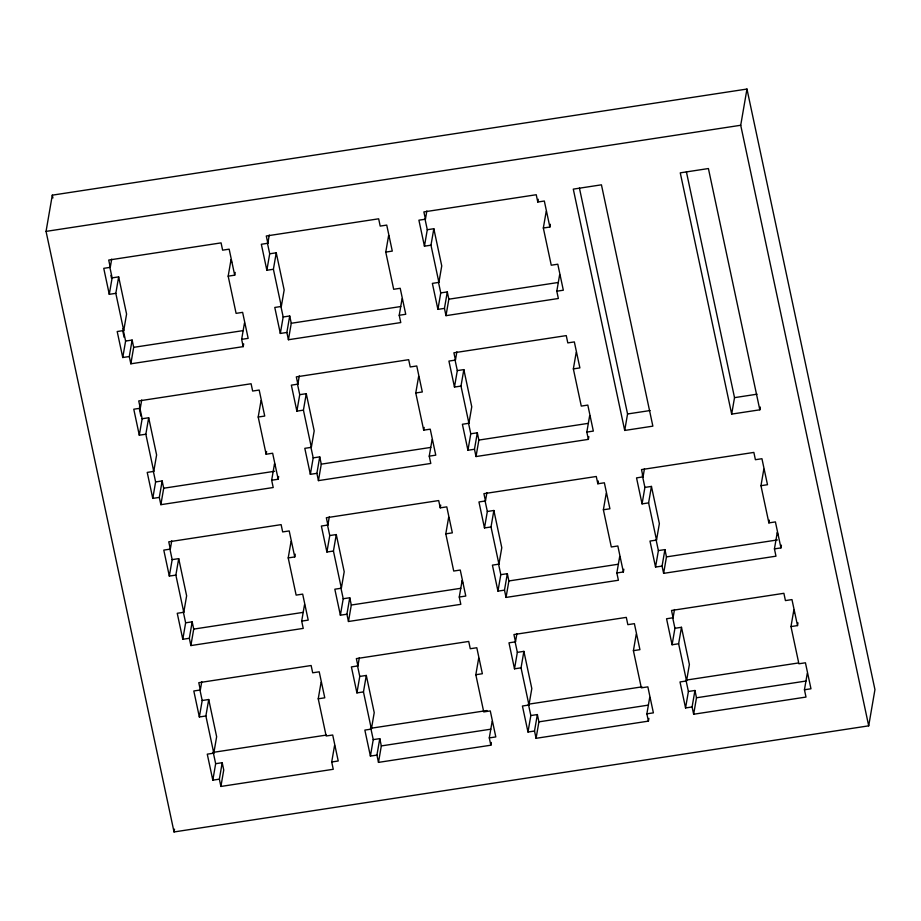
<?xml version="1.0" encoding="UTF-8"?>
<svg xmlns="http://www.w3.org/2000/svg" width="921" height="921" viewBox="0 0 921 921"><rect width="100%" height="100%" fill="white"/><g stroke="black" fill="none" stroke-linecap="round" stroke-linejoin="round"><path stroke-width="1.38" d="M46.05 231.39L52.301 195.16L746.966 89.049L874.95 689.61L868.699 725.84L174.034 831.951L46.05 231.39L740.714 125.268L746.966 89.049M109.277 294.329L112.12 277.866L118.659 276.876L115.816 293.339L109.277 294.329L103.751 268.333L110.267 267.343L111.694 259.112M122.758 357.521L125.601 341.058L132.129 340.056L129.285 356.531L122.758 357.521L117.197 331.525L123.736 330.524L126.58 314.061L118.659 276.876M243.674 343.89L243.202 346.63L130.84 363.807L133.683 347.344L132.129 340.056M139.301 435.207L142.145 418.744L148.684 417.754L145.84 434.217L139.301 435.207L133.775 409.212L140.291 408.222L141.707 399.99M152.771 498.399L155.614 481.936L162.154 480.946L159.31 497.409L152.771 498.399L147.222 472.404L153.761 471.402L156.605 454.939L148.684 417.754M275.022 466.187L274.516 463.758L271.66 480.232L273.215 487.52L160.864 504.685L163.708 488.222L162.154 480.946M169.326 576.086L172.169 559.623L178.709 558.633L175.865 575.095L169.326 576.086L163.788 550.102L170.316 549.1L171.732 540.869M243.202 346.63L241.647 339.354L248.163 338.352L242.626 312.357L236.098 313.359L228.178 276.162L231.021 259.699L231.608 262.45M228.178 276.162L234.705 275.172L235.189 272.42M182.795 639.278L185.639 622.815L192.178 621.825L189.335 638.288L182.795 639.278L177.246 613.282L183.786 612.292L186.629 595.818L178.709 558.633M241.647 339.354L244.491 322.88M304.529 604.648L301.685 621.111L303.239 628.398L190.877 645.575L193.721 629.101L192.178 621.825M266.86 270.256L269.703 253.793L276.242 252.803L273.399 269.266L266.86 270.256L261.334 244.261L267.85 243.271L269.266 235.039M174.034 831.951L174.518 829.165M199.35 716.975L202.194 700.501L208.722 699.511L205.878 715.974L199.35 716.975L193.813 690.98L200.329 689.979L201.757 681.747M271.66 480.232L278.188 479.231L272.651 453.236L266.123 454.237L258.202 417.04L261.046 400.577M280.329 333.448L283.173 316.985L289.712 315.984L286.868 332.458L280.329 333.448L274.78 307.453L281.319 306.451L284.163 289.988L276.242 252.803M212.82 780.156L215.664 763.693L222.203 762.703L219.359 779.166L212.82 780.156L207.271 754.161L213.799 753.171L216.642 736.708L208.722 699.511M266.123 454.237L266.595 451.486M402.063 298.807L399.219 315.281L400.773 322.569L288.423 339.734L291.266 323.271L289.712 315.984M334.553 745.526L331.71 761.989L333.264 769.277L220.902 786.453L223.745 769.979L222.203 762.703M278.188 479.231L278.66 476.491M296.884 411.134L299.728 394.672L306.267 393.681L303.423 410.144L296.884 411.134L291.347 385.151L297.874 384.149L299.29 375.918M301.685 621.111L308.213 620.109L302.675 594.114L296.136 595.116L288.215 557.919L291.059 541.456M310.354 474.327L313.198 457.864L319.737 456.874L316.893 473.336L310.354 474.327L304.805 448.331L311.344 447.341L314.188 430.867L306.267 393.681M288.215 557.919L294.755 556.929L295.227 554.177M432.087 439.685L429.244 456.16L430.798 463.447L318.436 480.624L321.279 464.149L319.737 456.874M326.909 552.024L329.753 535.55L336.28 534.56L333.437 551.023L326.909 552.024L321.371 526.029L327.888 525.028L329.315 516.796M399.219 315.281L405.747 314.28L400.209 288.285L393.681 289.286L385.761 252.089L388.604 235.626L389.192 238.378M331.71 761.989L338.226 760.988L332.7 735.004L326.161 735.994L318.24 698.797L321.084 682.334M340.379 615.205L343.222 598.742L349.761 597.752L346.918 614.215L340.379 615.205L334.83 589.21L341.357 588.22L344.201 571.745L336.28 534.56M462.63 583.005L462.112 580.575L459.268 597.038L460.822 604.326L348.46 621.502L351.304 605.028L349.761 597.752M424.443 246.183L427.286 229.72L433.826 228.73L430.982 245.193L424.443 246.183L418.905 220.188L425.433 219.198L426.849 210.967M356.922 692.903L359.777 676.428L366.305 675.438L363.461 691.901L356.922 692.903L351.396 666.908L357.912 665.906L359.34 657.675M429.244 456.16L435.771 455.158L430.234 429.163L423.695 430.165L415.774 392.968L418.618 376.505M437.912 309.375L440.756 292.913L447.295 291.922L444.452 308.385L437.912 309.375L432.363 283.38L438.903 282.379L441.746 265.916L433.826 228.73M370.403 756.083L373.247 739.621L379.786 738.63L376.931 755.093L370.403 756.083L364.854 730.088L371.382 729.098L374.225 712.635L366.305 675.438M423.695 430.165L424.178 427.413M559.646 274.734L556.802 291.209L558.356 298.496L445.994 315.661L448.838 299.198L447.295 291.922M491.319 742.464L490.847 745.204L378.485 762.381L381.329 745.918L379.786 738.63M454.467 387.062L457.311 370.599L463.839 369.609L460.995 386.072L454.467 387.062L448.93 361.078L455.446 360.076L456.874 351.845M459.268 597.038L465.784 596.037L460.258 570.041L453.719 571.043L445.799 533.846L452.338 532.856L446.777 506.861L440.25 507.851L440.722 505.111M445.799 533.846L448.642 517.383M467.937 450.254L470.781 433.791L477.32 432.801L474.476 449.264L467.937 450.254L462.388 424.259L468.916 423.269L471.759 406.794L463.839 369.609M588.853 436.623L588.381 439.375L476.019 456.551L478.862 440.077L477.32 432.801M484.481 527.952L487.336 511.477L493.863 510.487L491.02 526.95L484.481 527.952L478.955 501.957L485.471 500.955L486.898 492.723M556.802 291.209L563.33 290.207L557.792 264.212L551.253 265.213L543.332 228.017L549.872 227.026L544.323 201.02L537.783 202.021L538.255 199.27M543.332 228.017L546.176 211.554M549.872 227.026L550.344 224.275M490.847 745.204L489.293 737.917L495.809 736.915L490.283 710.931L483.744 711.921L475.823 674.725L478.667 658.262M497.962 591.132L500.805 574.669L507.333 573.679L504.489 590.142L497.962 591.132L492.413 565.137L498.94 564.147L501.784 547.684L493.863 510.487M620.213 558.932L619.695 556.503L616.851 572.966L618.405 580.253L506.043 597.43L508.887 580.955L507.333 573.679M489.293 737.917L492.136 721.454M514.505 668.83L517.349 652.356L523.888 651.366L521.044 667.829L514.505 668.83L508.979 642.835L515.495 641.833L516.923 633.602M588.381 439.375L586.827 432.087L593.343 431.086L587.817 405.09L581.278 406.092L573.357 368.895L576.201 352.432M527.986 732.022L530.83 715.548L537.357 714.558L534.514 731.021L527.986 732.022L522.426 706.016L528.965 705.026L531.808 688.563L523.888 651.366M586.827 432.087L589.67 415.624M648.902 718.392L648.419 721.131L536.068 738.308L538.912 721.845L537.357 714.558M616.851 572.966L623.367 571.964L617.841 545.98L611.302 546.97L603.382 509.774L609.921 508.783L604.36 482.788L597.833 483.778L598.305 481.038M603.382 509.774L606.225 493.311M624.714 430.452L573.288 189.127L601.436 184.822L652.862 426.147L624.714 430.452L627.558 413.978L579.424 188.091M623.367 571.964L623.839 569.224M642.064 503.879L644.907 487.405L651.446 486.415L648.603 502.878L642.064 503.879L636.538 477.884L643.054 476.882L644.481 468.651M648.419 721.131L646.876 713.844L653.392 712.854L647.854 686.859L641.327 687.849L633.406 650.663L636.25 634.189M655.545 567.06L658.388 550.597L664.916 549.607L662.072 566.07L655.545 567.06L649.984 541.064L656.523 540.074L659.367 523.612L651.446 486.415M777.796 534.859L777.278 532.43L774.434 548.893L775.977 556.18L663.627 573.357L666.47 556.894L664.916 549.607M646.876 713.844L649.719 697.381M672.088 644.758L674.932 628.295L681.471 627.293L678.627 643.756L672.088 644.758L666.562 618.762L673.078 617.761L674.494 609.529M760.297 407.059L759.825 409.81L731.677 414.105L734.521 397.642L686.398 171.813M685.558 707.95L688.401 691.475L694.941 690.485L692.097 706.948L685.558 707.95L680.009 681.943L686.548 680.953L689.392 664.49L681.471 627.293M807.291 673.309L804.447 689.771L806.002 697.059L693.651 714.236L696.495 697.773L694.941 690.485M774.434 548.893L780.95 547.891L775.413 521.908L768.885 522.898L760.965 485.701L763.808 469.238M768.885 522.898L769.357 520.158M780.95 547.891L781.422 545.151M804.447 689.771L810.975 688.781L805.438 662.786L798.898 663.776L790.978 626.591L793.821 610.116L794.409 612.879M790.978 626.591L797.517 625.589L797.989 622.849M133.683 347.344L243.202 330.604M291.266 323.271L400.773 306.532M448.838 299.198L558.356 282.459M627.558 413.978L650.076 410.547M734.521 397.642L757.039 394.2M163.708 488.222L274.642 471.264M321.279 464.149L430.798 447.41M478.862 440.077L588.381 423.338M193.721 629.101L303.239 612.361M351.304 605.028L460.822 588.289M508.887 580.955L618.405 564.216M666.47 556.894L777.405 539.936M212.59 752.457L326.333 735.073M370.415 728.338L487.002 710.528M528.24 704.231L641.983 686.859M686.064 680.124L798.392 662.97M381.329 745.918L490.847 729.179M538.912 721.845L648.419 705.106M696.495 697.773L806.002 681.033M385.761 252.089L392.288 251.099L386.739 225.092L380.2 226.094L378.658 218.807L266.296 235.983L267.85 243.271M415.774 392.968L422.313 391.978L416.764 365.971L410.225 366.972L408.682 359.685L296.32 376.862L297.874 384.149M573.357 368.895L579.896 367.905L574.336 341.91L567.808 342.9L566.254 335.612L453.903 352.789L455.446 360.076M258.202 417.04L264.73 416.05L259.181 390.044L252.642 391.045L251.099 383.758L138.737 400.934L140.291 408.222M760.965 485.701L767.492 484.711L761.943 458.716L755.404 459.706L753.862 452.418L641.5 469.595L643.054 476.882M633.406 650.663L639.934 649.662L634.385 623.667L627.846 624.657L626.303 617.381L513.941 634.546L515.495 641.833M318.24 698.797L324.779 697.807L319.219 671.812L312.691 672.802L311.137 665.515L198.786 682.691L200.329 689.979M475.823 674.725L482.362 673.735L476.802 647.739L470.274 648.729L468.72 641.442L356.358 658.619L357.912 665.906M797.517 625.589L791.968 599.594L785.429 600.584L783.886 593.308L671.524 610.473L673.078 617.761M656.051 539.648L658.388 550.597M686.064 680.538L688.401 691.475M438.419 281.964L440.756 292.913M468.444 422.843L470.781 433.791M498.468 563.721L500.805 574.669M528.493 704.6L530.83 715.548M280.548 304.667L283.173 316.985M310.861 446.915L313.198 457.864M340.885 587.794L343.222 598.742M370.61 727.314L373.247 739.621M234.705 275.172L229.156 249.165L222.617 250.167L221.075 242.879L108.713 260.056L110.267 267.343M294.755 556.929L289.206 530.933L282.666 531.924L281.124 524.636L168.762 541.813L170.316 549.1M122.965 328.739L125.601 341.058M153.277 470.988L155.614 481.936M183.302 611.866L185.639 622.815M213.327 752.745L215.664 763.693M740.714 125.268L868.699 725.84M759.825 409.81L708.41 168.543L680.262 172.849L731.677 414.105M648.603 502.878L656.523 540.074M662.072 566.07L663.627 573.357M678.627 643.756L686.548 680.953M692.097 706.948L693.651 714.236M642.294 475.098L644.907 487.405M672.606 617.346L674.932 628.295M597.833 483.778L596.278 476.491L483.916 493.668L485.471 500.955M537.783 202.021L536.241 194.734L423.879 211.911L425.433 219.198M504.489 590.142L506.043 597.43M534.514 731.021L536.068 738.308M430.982 245.193L438.903 282.379M444.452 308.385L445.994 315.661M460.995 386.072L468.916 423.269M474.476 449.264L476.019 456.551M491.02 526.95L498.94 564.147M521.044 667.829L528.965 705.026M515.023 641.419L517.349 652.356M424.961 218.772L427.286 229.72M454.974 359.662L457.311 370.599M484.999 500.54L487.336 511.477M440.25 507.851L438.695 500.564L326.345 517.74L327.888 525.028M376.931 755.093L378.485 762.381M273.399 269.266L281.319 306.451M303.423 410.144L311.344 447.341M316.893 473.336L318.436 480.624M333.437 551.023L341.357 588.22M346.918 614.215L348.46 621.502M363.461 691.901L371.382 729.098M286.868 332.458L288.423 339.734M267.378 242.845L269.703 253.793M297.402 383.723L299.728 394.672M327.416 524.613L329.753 535.55M357.44 665.492L359.777 676.428M175.865 575.095L183.786 612.292M189.335 638.288L190.877 645.575M205.878 715.974L213.799 753.171M219.359 779.166L220.902 786.453M115.816 293.339L123.736 330.524M129.285 356.531L130.84 363.807M145.84 434.217L153.761 471.402M159.31 497.409L160.864 504.685M169.844 548.686L172.169 559.623M199.857 689.564L202.194 700.501M109.795 266.917L112.12 277.866M139.532 406.437L142.145 418.744M110.923 275.402L111.522 278.223M122.919 331.698L124.128 337.328M139.416 409.097L140.913 416.131M52.301 195.16L52.911 197.98"/></g></svg>
